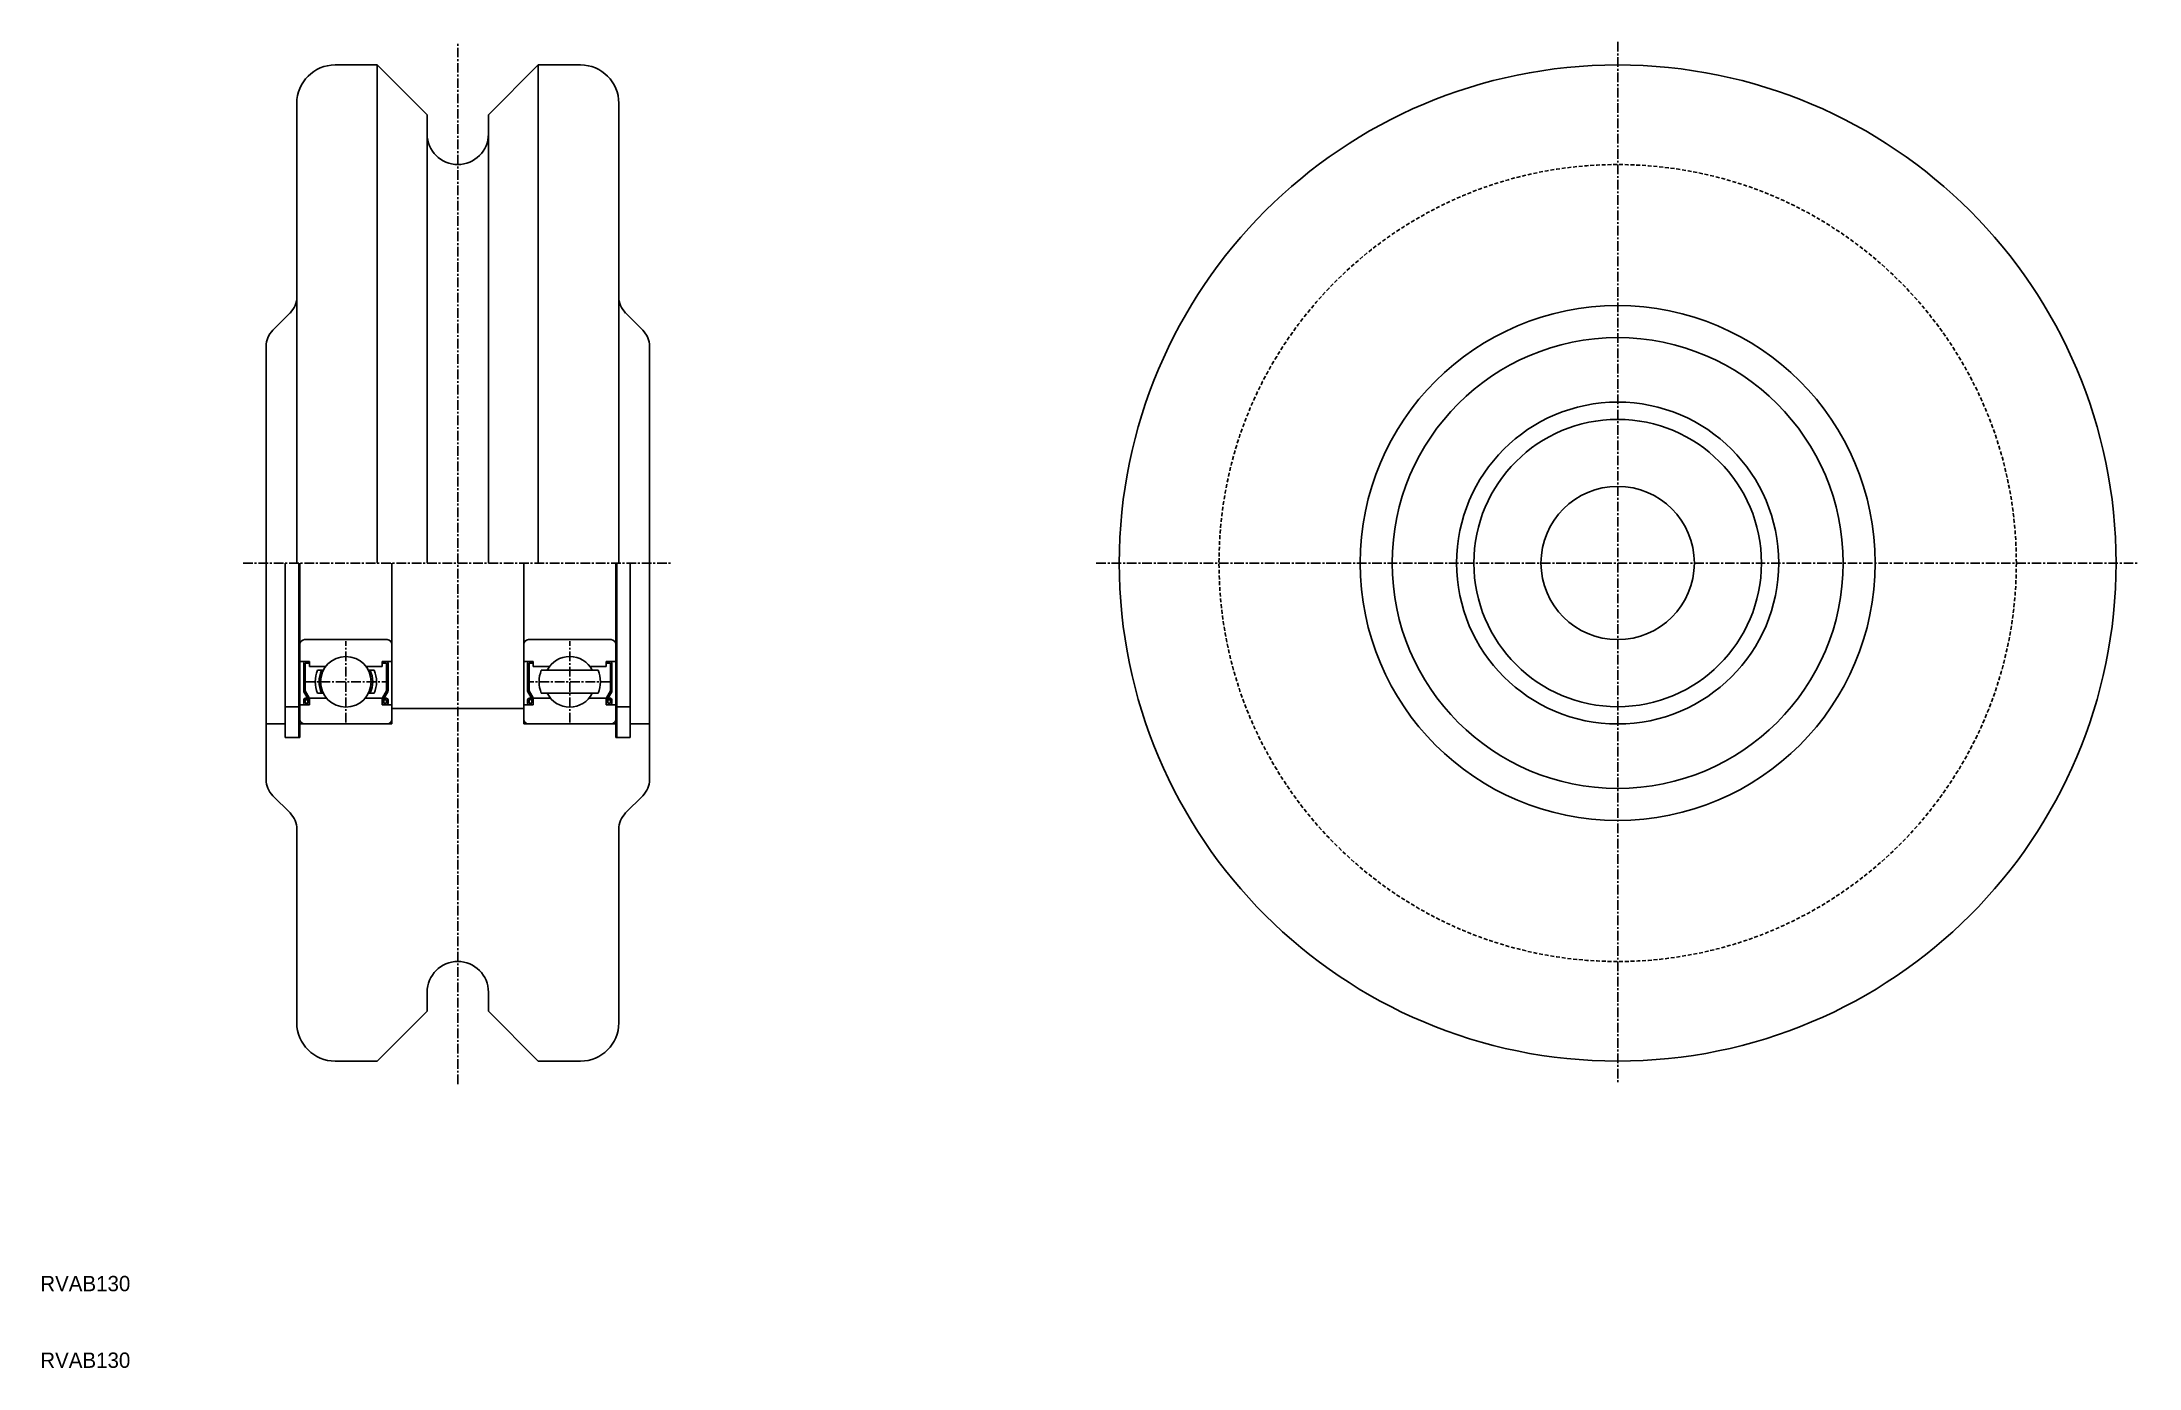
# Model space of a CAD drawing. Extents: x 10 to 284, y 10 to 183.
import ezdxf

# ---------------------------------------------------------------- set-up
doc = ezdxf.new("R2010")
doc.units = 0
doc.linetypes.add('CENTER', pattern=[2, 1.25, -0.25, 0.25, -0.25])
doc.linetypes.add('DASHED', pattern=[0.75, 0.5, -0.25])
doc.layers.get('0').update_dxf_attribs({"linetype": 'CONTINUOUS'})
doc.layers.add('CENTER', color=1, linetype='CENTER')

msp = doc.modelspace()

# ---------------------------------------------------------------- linework, layer by layer
at = {"color": 7, "linetype": 'CONTINUOUS'}
for p, q in [((48.46, 180.03), (53.96, 180.03)), ((53.96, 180.03), (53.96, 115.03)), ((53.96, 180.03), (60.46, 173.53)), ((74.96, 180.03), (68.46, 173.53)), ((74.96, 180.03), (80.46, 180.03)), ((74.96, 180.03), (74.96, 115.03)), ((43.46, 175.03), (43.46, 115.03)), ((60.46, 173.53), (60.46, 115.03)), ((68.46, 173.53), (68.46, 115.03)), ((85.46, 175.03), (85.46, 115.03)), ((42.58, 147.66), (40.34, 145.41)), ((86.34, 147.66), (88.58, 145.41)), ((39.46, 143.29), (39.46, 86.78)), ((89.46, 143.29), (89.46, 86.78)), ((41.96, 115.03), (41.96, 92.28)), ((43.71, 115.03), (43.71, 92.28)), ((43.86, 115.03), (43.86, 92.28)), ((43.86, 115.03), (43.86, 104.43)), ((55.86, 94.03), (55.86, 115.03)), ((55.86, 104.43), (55.86, 115.03)), ((73.06, 94.03), (73.06, 115.03)), ((73.06, 115.03), (73.06, 104.43)), ((85.06, 115.03), (85.06, 92.28)), ((85.06, 104.43), (85.06, 115.03)), ((85.21, 115.03), (85.21, 92.28)), ((86.96, 115.03), (86.96, 92.28)), ((43.86, 104.43), (43.86, 94.63)), ((44.46, 105.03), (55.26, 105.03)), ((55.86, 104.43), (55.86, 94.63)), ((73.06, 104.43), (73.06, 94.63)), ((84.46, 105.03), (73.66, 105.03)), ((85.06, 104.43), (85.06, 94.63)), ((43.86, 102.18), (45.11, 102.18)), ((44.36, 98.34), (44.36, 101.98)), ((45.11, 102.18), (44.56, 102.18)), ((45.11, 101.98), (44.56, 101.98)), ((44.56, 101.98), (44.56, 98.34)), ((45.11, 101.53), (45.11, 102.18)), ((45.11, 101.53), (47.24, 101.53)), ((52.49, 101.53), (54.61, 101.53)), ((55.86, 102.18), (54.61, 102.18)), ((54.61, 101.53), (54.61, 102.18)), ((54.61, 102.18), (55.16, 102.18)), ((54.61, 102.18), (54.61, 101.98)), ((54.61, 101.98), (55.16, 101.98)), ((55.16, 101.98), (55.16, 98.34)), ((55.36, 98.34), (55.36, 101.98)), ((73.06, 102.18), (74.31, 102.18)), ((73.56, 98.34), (73.56, 101.98)), ((74.31, 102.18), (73.76, 102.18)), ((74.31, 101.98), (73.76, 101.98)), ((73.76, 101.98), (73.76, 98.34)), ((74.31, 101.53), (74.31, 102.18)), ((76.44, 101.53), (74.31, 101.53)), ((83.81, 101.53), (81.69, 101.53)), ((85.06, 102.18), (83.81, 102.18)), ((83.81, 101.53), (83.81, 102.18)), ((83.81, 102.18), (84.36, 102.18)), ((83.81, 101.98), (84.36, 101.98)), ((84.36, 101.98), (84.36, 98.34)), ((84.56, 98.34), (84.56, 101.98)), ((46.92, 101.03), (46.15, 101.03)), ((53.57, 101.03), (52.8, 101.03)), ((75.35, 101.03), (82.77, 101.03)), ((41.96, 96.28), (43.71, 96.28)), ((45.11, 96.53), (43.86, 96.53)), ((44.36, 96.73), (44.36, 97.18)), ((44.91, 97.33), (44.39, 98.24)), ((44.56, 98.34), (45.08, 97.43)), ((44.56, 97.38), (44.76, 97.38)), ((44.76, 97.18), (44.56, 97.18)), ((44.56, 97.18), (44.56, 96.73)), ((44.56, 96.73), (44.91, 96.73)), ((44.91, 96.53), (44.56, 96.53)), ((44.76, 97.18), (44.76, 97.38)), ((44.91, 96.73), (44.91, 97.33)), ((45.11, 97.38), (47.36, 97.38)), ((45.11, 97.38), (45.11, 96.53)), ((45.11, 97.33), (45.11, 96.73)), ((46.92, 98.03), (46.15, 98.03)), ((52.36, 97.38), (54.62, 97.38)), ((53.57, 98.03), (52.8, 98.03)), ((54.61, 97.38), (54.61, 96.53)), ((54.61, 97.33), (54.61, 96.73)), ((54.61, 96.53), (55.86, 96.53)), ((55.16, 98.34), (54.64, 97.43)), ((54.81, 97.33), (55.33, 98.24)), ((54.81, 96.73), (54.81, 97.33)), ((55.16, 96.73), (54.81, 96.73)), ((54.81, 96.53), (55.16, 96.53)), ((54.96, 97.18), (54.96, 97.38)), ((55.16, 97.38), (54.96, 97.38)), ((54.96, 97.18), (55.16, 97.18)), ((55.16, 97.18), (55.16, 96.73)), ((55.36, 96.73), (55.36, 97.18)), ((73.06, 96.03), (55.86, 96.03)), ((74.31, 96.53), (73.06, 96.53)), ((73.56, 96.73), (73.56, 97.18)), ((74.11, 97.33), (73.59, 98.24)), ((73.76, 98.34), (74.28, 97.43)), ((73.76, 97.38), (73.96, 97.38)), ((73.96, 97.18), (73.76, 97.18)), ((73.76, 97.18), (73.76, 96.73)), ((73.76, 96.73), (74.11, 96.73)), ((74.11, 96.53), (73.76, 96.53)), ((73.96, 97.18), (73.96, 97.38)), ((74.11, 96.73), (74.11, 97.33)), ((76.56, 97.38), (74.3, 97.38)), ((74.31, 97.38), (74.31, 96.53)), ((74.31, 97.33), (74.31, 96.73)), ((75.35, 98.03), (82.77, 98.03)), ((83.81, 97.38), (81.56, 97.38)), ((83.81, 97.38), (83.81, 96.53)), ((83.81, 97.33), (83.81, 96.73)), ((83.81, 96.53), (85.06, 96.53)), ((84.36, 98.34), (83.84, 97.43)), ((84.01, 97.33), (84.53, 98.24)), ((84.01, 96.73), (84.01, 97.33)), ((84.36, 96.73), (84.01, 96.73)), ((84.01, 96.53), (84.36, 96.53)), ((84.16, 97.18), (84.16, 97.38)), ((84.36, 97.38), (84.16, 97.38)), ((84.16, 97.18), (84.36, 97.18)), ((84.36, 97.18), (84.36, 96.73)), ((84.56, 96.73), (84.56, 97.18)), ((86.96, 96.28), (85.21, 96.28)), ((41.96, 94.03), (39.46, 94.03)), ((55.86, 94.03), (43.86, 94.03)), ((44.46, 94.03), (55.26, 94.03)), ((73.06, 94.03), (85.06, 94.03)), ((84.46, 94.03), (73.66, 94.03)), ((86.96, 94.03), (89.46, 94.03)), ((43.86, 92.28), (41.96, 92.28)), ((85.06, 92.28), (86.96, 92.28)), ((42.58, 82.41), (40.34, 84.66)), ((86.34, 82.41), (88.58, 84.66)), ((43.46, 80.29), (43.46, 55.03)), ((85.46, 80.29), (85.46, 55.03)), ((60.46, 56.53), (60.46, 59.03)), ((68.46, 59.03), (68.46, 56.53)), ((53.96, 50.03), (60.46, 56.53)), ((74.96, 50.03), (68.46, 56.53)), ((53.96, 50.03), (48.46, 50.03)), ((74.96, 50.03), (80.46, 50.03))]:
    msp.add_line(p, q, dxfattribs=at)
for centre, radius in [((215.74, 115.03), 65), ((215.74, 115.03), 33.59), ((215.74, 115.03), 29.41), ((215.74, 115.03), 21), ((215.74, 115.03), 18.75), ((215.74, 115.03), 10), ((49.86, 99.53), 3.3)]:
    msp.add_circle(centre, radius, dxfattribs=at)
at = {"color": 3, "linetype": 'DASHED'}
msp.add_circle((215.74, 115.03), 52, dxfattribs=at)
at = {"color": 7, "linetype": 'CONTINUOUS'}
for centre, radius, start, end in [((48.46, 175.03), 5, 90, 180), ((80.46, 175.03), 5, 0, 90), ((64.46, 171.03), 4, 180, 0), ((40.46, 149.78), 3, 315, 0), ((88.46, 149.78), 3, 180, 225), ((42.46, 143.29), 3, 135, 180), ((86.46, 143.29), 3, 0, 45), ((44.46, 104.43), 0.6, 90, 180), ((55.26, 104.43), 0.6, 0, 90), ((73.66, 104.43), 0.6, 90, 180), ((84.46, 104.43), 0.6, 0, 90), ((44.56, 101.98), 0.2, 90, 180), ((55.16, 101.98), 0.2, 0, 90), ((73.76, 101.98), 0.2, 90, 180), ((79.06, 99.53), 3.3, 27.0357, 152.9643), ((84.36, 101.98), 0.2, 0, 90), ((49.86, 99.53), 4, 157.9757, 202.0243), ((49.86, 99.53), 3.5, 154.6231, 205.3769), ((49.86, 99.53), 3.5, 334.6231, 25.3769), ((49.86, 99.53), 4, 337.9757, 22.0243), ((79.06, 99.53), 4, 157.9757, 202.0243), ((79.06, 99.53), 4, 337.9757, 22.0243), ((44.56, 98.34), 0.2, 180, 210), ((44.56, 97.18), 0.2, 90, 180), ((44.56, 96.73), 0.2, 180, 270), ((44.91, 96.73), 0.2, 270, 0), ((44.91, 97.33), 0.2, 0, 30), ((54.81, 97.33), 0.2, 150, 180), ((54.81, 96.73), 0.2, 180, 270), ((55.16, 97.18), 0.2, 0, 90), ((55.16, 96.73), 0.2, 270, 0), ((55.16, 98.34), 0.2, 330, 0), ((73.76, 98.34), 0.2, 180, 210), ((73.76, 97.18), 0.2, 90, 180), ((73.76, 96.73), 0.2, 180, 270), ((74.11, 96.73), 0.2, 270, 0), ((74.11, 97.33), 0.2, 0, 30), ((79.06, 99.53), 3.3, 207.0357, 332.9643), ((84.01, 97.33), 0.2, 150, 180), ((84.01, 96.73), 0.2, 180, 270), ((84.36, 97.18), 0.2, 0, 90), ((84.36, 96.73), 0.2, 270, 0), ((84.36, 98.34), 0.2, 330, 0), ((44.46, 94.63), 0.6, 180, 270), ((55.26, 94.63), 0.6, 270, 0), ((73.66, 94.63), 0.6, 180, 270), ((84.46, 94.63), 0.6, 270, 0), ((42.46, 86.78), 3, 180, 225), ((86.46, 86.78), 3, 315, 0), ((40.46, 80.29), 3, 0, 45), ((88.46, 80.29), 3, 135, 180), ((64.46, 59.03), 4, 0, 180), ((48.46, 55.03), 5, 180, 270), ((80.46, 55.03), 5, 270, 0)]:
    msp.add_arc(centre, radius, start, end, dxfattribs=at)
at = {"layer": 'CENTER', "color": 1, "linetype": 'CENTER'}
for p, q in [((64.46, 47.03), (64.46, 183.03)), ((215.74, 183.03), (215.74, 47.03)), ((36.46, 115.03), (92.46, 115.03)), ((147.74, 115.03), (283.74, 115.03)), ((49.86, 94.23), (49.86, 104.83)), ((79.06, 94.23), (79.06, 104.83)), ((44.56, 99.53), (55.16, 99.53)), ((84.36, 99.53), (73.76, 99.53))]:
    msp.add_line(p, q, dxfattribs=at)

# ---------------------------------------------------------------- texts
at = {"color": 7, "linetype": 'CONTINUOUS'}
for p in [(10, 20), (10, 10)]:
    msp.add_text('RVAB130', height=2, dxfattribs=at).set_placement(p)

doc.saveas('drawing.dxf')
